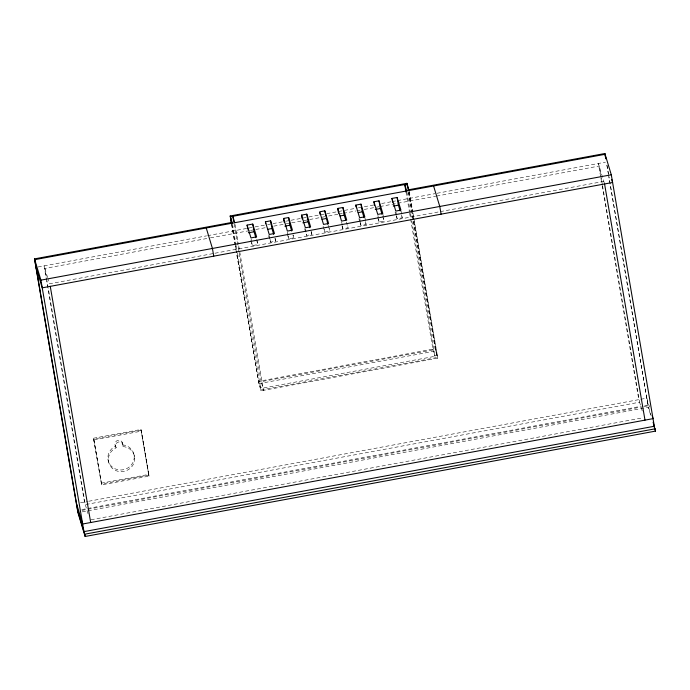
<?xml version="1.0" encoding="UTF-8"?>
<svg xmlns="http://www.w3.org/2000/svg" width="690" height="690" viewBox="0 0 690 690"><rect width="100%" height="100%" fill="white"/><g stroke="black" fill="none" stroke-linecap="round" stroke-linejoin="round"><path stroke-width="0.52" stroke-dasharray="3.45 2.59" d="M38.062 266.978L206.508 235.868M207.561 235.67L247.684 228.261M248.736 228.062L254.006 227.088M255.067 226.898L266.668 224.75M267.72 224.561L271.938 223.776M272.99 223.586L284.599 221.438M285.651 221.249L289.869 220.464M290.921 220.274L307.8 217.152M308.853 216.962L357.368 208.001M358.421 207.802L375.3 204.689M381.622 203.516L391.118 201.765M392.17 201.566L396.396 200.79M397.449 200.592L434.907 193.674M437.003 193.286L605.415 162.176M206.802 238.516L44.859 268.427L48.084 287.307M210.441 237.843L249.478 230.632M250.53 230.434L254.748 229.658M255.809 229.46L267.41 227.321M273.74 226.148L290.619 223.034M291.672 222.836L308.551 219.722M309.603 219.524L326.482 216.41M328.595 216.013L338.04 214.271M339.092 214.081L342.24 213.495M343.292 213.305L355.893 210.976M356.937 210.778L360.094 210.2M364.294 209.424L378.991 206.707M380.035 206.517L396.836 203.412M397.889 203.214L435.683 196.236M436.615 196.064L599.161 166.04L602.344 184.653M287.23 233.927L288.696 238.783L293.759 237.852L293.267 234.962M323.075 226.286L324.835 232.116L329.915 231.176L329.423 228.287M377.603 217.238L379.069 222.094L384.132 221.154L383.64 218.273M396.241 215.849L397.121 218.764L402.236 217.824L401.744 214.935M250.763 240.594L252.281 245.614L257.922 244.571L256.784 237.921M268.539 235.514L270.549 242.164L275.767 241.198L275.267 238.317M304.635 228.657L306.696 235.488L311.915 234.522L311.302 230.917M341.973 225.88L342.852 228.804L348.062 227.847L347.562 224.957M360.059 222.534L360.939 225.457L366.123 224.5L365.622 221.619M212.977 253.601L49.499 283.797L47.946 278.674M214.952 253.23L439.28 211.796M440.324 211.606L603.802 181.401M258.888 383.631L435.623 350.986L437.788 358.162L261.053 390.807L258.888 383.631L235.273 245.666M434.752 355.548L437.167 355.109L435.226 348.7L258.491 381.346L260.432 387.754L262.838 387.306L263.459 390.359L238.619 245.217M411.801 220.869L434.985 356.316L263.071 388.073L260.906 380.906M260.82 390.04L437.555 357.394L412.844 213.055M93.521 438.236L140.924 429.482L141.424 431.147L149.118 476.109L101.723 484.863L93.521 438.236L101.723 484.863M94.03 439.901L141.424 431.147M101.223 483.198L148.617 474.444L149.118 476.109M80.489 502.777L87.69 501.449M88.751 501.25L638.811 399.639L642.675 412.447M640.82 399.269L646.849 398.156L650.247 409.429M81.791 509.582L640.501 406.384M644.736 405.599L647.919 405.013L651.239 416.018M82.024 510.35L642.847 406.755M643.908 406.565L648.152 405.78L608.96 176.821M82.179 511.868L648.307 407.298L651.058 416.406M90.977 519.768L643.166 417.761M604.311 183.109L598.385 163.478L600.74 177.244M401.356 214.901L402.236 217.824M395.06 211.959L395.939 214.875M432.82 349.149L434.985 356.316M382.665 216.298L384.132 221.154M365.234 221.585L366.123 224.5M358.886 218.644L359.766 221.559M346.294 221.999L348.062 227.847M328.155 225.345L329.915 231.176M311.035 231.599L311.915 234.522M292.879 234.936L293.759 237.852M274.879 238.274L275.767 241.198M256.439 239.637L257.922 244.571M134.067 455.029L134.576 456.694M122.294 442.463L122.794 444.127M122.38 444.886A13.248 12.515 -16.8 0 1 132.929 462.541A13.248 12.515 -16.8 0 1 111.608 466.483A13.248 12.515 -16.8 0 1 115.644 446.128A3.838 3.623 -16.8 0 1 118.128 440.324A3.838 3.623 -16.8 0 1 122.38 444.886L122.889 446.551A13.248 12.515 -16.8 0 1 133.429 464.206A13.248 12.515 -16.8 0 1 112.108 468.148A13.248 12.515 -16.8 0 1 116.153 447.793A3.838 3.623 -16.8 0 1 118.628 441.988A3.838 3.623 -16.8 0 1 122.889 446.551M115.644 446.128L116.153 447.793M115.075 445.041L115.584 446.706M108.045 459.833L108.546 461.498M47.636 277.647L44.082 265.866L46.411 279.493M88.061 513.817L84.508 502.035L46.592 280.537M606.967 165.169L608.778 175.76M606.872 165.203L608.321 173.69M608.502 174.751L648.307 407.298M602.525 185.688L639.587 402.201L85.284 504.597L48.266 288.351M600.921 178.305L602.016 184.661M602.198 185.714L638.811 399.639M409.256 191.466L412.767 211.977M412.948 213.029L437.788 358.162M409.222 191.855L412.663 211.994M408.609 192.579L413.327 220.145M413.508 221.205L435.459 349.468L258.724 382.113L236.773 253.851M408.377 191.811L435.623 350.986M406.841 191.915L410.352 212.399M410.533 213.46L411.62 219.808M406.013 191.967L409.463 212.106M409.644 213.167L433.053 349.916M401.088 211.088L401.58 213.969M395.965 212.028L396.457 214.918M396.621 215.884L397.121 218.764M382.985 214.426L383.476 217.307M377.913 215.358L378.405 218.247M378.577 219.204L379.069 222.094M364.967 217.764L365.459 220.653M359.792 218.721L360.284 221.611M360.447 222.577L360.939 225.457M341.705 222.068L342.197 224.957M342.361 225.915L342.852 228.804M324.343 229.227L324.835 232.116M305.558 228.83L306.093 231.952M306.446 234.039L306.696 235.488M287.54 232.056L288.032 234.936M288.196 235.902L288.696 238.783M269.393 235.428L269.894 238.317M270.057 239.275L270.549 242.164M251.126 238.844L251.6 241.647M251.764 242.578L252.281 245.614M235.092 224.63L238.438 244.156M234.1 223.724L261.139 381.673M232.521 224.112L235.928 244.648M236.213 245.674L237.205 252.066M237.481 253.092L261.053 390.807M231.693 224.172L235.135 244.312M235.316 245.373L236.592 252.79M231.642 224.457L235.092 244.605M140.924 429.482L148.617 474.444M141.157 430.25L93.754 439.004L101.456 483.966L148.85 475.212L141.157 430.25"/><path stroke-width="1.03" d="M231.461 223.405L230.193 215.979L406.919 183.333L409.084 190.5M653.102 422.168L655.5 431.112L85.129 536.475L77.936 512.653L34.5 258.888L232.125 222.387M408.86 189.733L604.871 153.525L611.288 174.786L654.336 426.265L83.964 531.628L40.917 280.14L34.5 258.888M247.098 225.104L252.738 224.06L256.611 236.868L250.962 237.912L247.098 225.104L247.77 229.037M265.409 221.792L270.618 220.826L274.447 233.505L269.229 234.462L265.409 221.792L265.736 223.715M283.564 218.463L288.627 217.531L292.439 230.158L287.376 231.09L283.564 218.463L284.22 222.309M301.556 215.116L306.774 214.15L310.603 226.829L305.377 227.786L301.556 215.116L302.211 218.963M324.783 210.847L319.703 211.787L323.524 224.414L328.595 223.474L324.783 210.847L327.862 224.371M337.712 208.44L342.913 207.474L346.742 220.145L341.541 221.111L337.712 208.44L338.54 213.245M355.798 205.103L360.982 204.145L364.803 216.807L359.628 217.764L355.798 205.103L356.135 207.026M373.937 201.765L379.008 200.833L382.821 213.46L377.749 214.392L373.937 201.765L374.592 205.62M391.98 198.427L397.104 197.478L400.925 210.122L395.801 211.071L391.98 198.427L392.645 202.274M248.409 232.797L254.058 231.754L255.843 237.671M267.763 229.296L271.938 228.528L273.706 234.376M284.884 226.156L289.947 225.225L291.706 231.055M302.867 222.81L308.094 221.844L309.853 227.7M322.04 219.291L326.103 218.54M340.075 215.944L344.232 215.177L345.707 220.05M358.153 212.606L362.293 211.839L364.061 217.686M375.257 209.467L380.319 208.527L382.079 214.357M393.3 206.12L398.423 205.18L400.183 211.011M40.917 280.14L611.288 174.786M77.547 510.367L84.741 534.189L655.112 428.826M611.694 179.452L612.608 182.479L42.237 287.842L36.053 267.349M652.412 416.596L653.033 418.649L82.662 524.003L76.478 503.519M653.809 425.514L655.5 431.112M433.587 185.981L439.772 206.465L441.091 214.159M406.677 190.949L404.745 184.549L406.013 191.967M234.764 222.706L232.832 216.306L233.738 221.602M230.193 215.979L232.357 223.155M206.241 227.976L212.434 248.46L213.745 256.154M605.76 158.148L605.104 154.293L34.733 259.656L77.78 511.135M604.871 153.525L605.777 158.829M604.569 183.963L644.995 420.132M408.247 190.466L407.152 184.101L230.417 216.746L231.512 223.112M406.919 183.333L407.652 187.577M397.104 197.478L398.423 205.18M379.008 200.833L380.319 208.527M360.982 204.145L362.293 211.839M342.913 207.474L344.232 215.177M319.867 212.744L320.203 214.668M306.774 214.15L308.094 221.844M288.627 217.531L289.947 225.225M270.618 220.826L271.938 228.528M252.738 224.06L254.058 231.754M50.267 286.359L90.692 522.52M84.741 534.189L85.129 536.475"/></g></svg>
